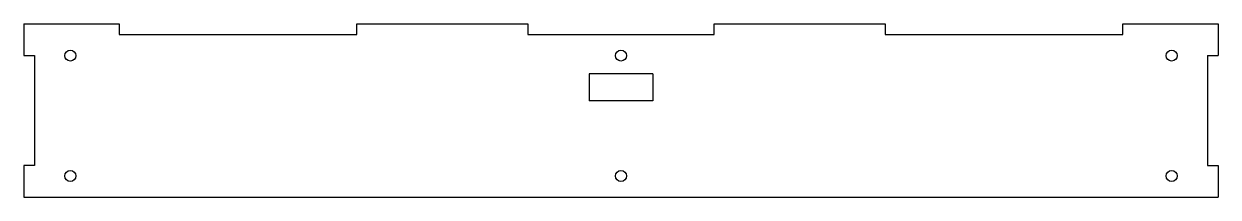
# Model space of a CAD drawing. Header units: millimetres. Extents: x 0 to 565, y -77 to 5.
import ezdxf

# ---------------------------------------------------------------- set-up
doc = ezdxf.new("R2010")
doc.units = ezdxf.units.MM

msp = doc.modelspace()

# ---------------------------------------------------------------- linework, layer by layer
at = {"color": 7, "linetype": 'Continuous', "lineweight": 25}
for p, q in [((0, 5), (0, -10)), ((0, 5), (45, 5)), ((45, 5), (45, 0)), ((45, 0), (157.5, 0)), ((157.5, 0), (157.5, 5)), ((157.5, 5), (238.5, 5)), ((238.5, 5), (238.5, 0)), ((238.5, 0), (326.5, 0)), ((326.5, 0), (326.5, 5)), ((326.5, 5), (407.5, 5)), ((407.5, 5), (407.5, 0)), ((407.5, 0), (520, 0)), ((520, 0), (520, 5)), ((520, 5), (565, 5)), ((565, 5), (565, -10)), ((0, -10), (5, -10)), ((5, -10), (5, -62)), ((560, -10), (565, -10)), ((560, -10), (560, -62)), ((297.5, -18.62), (267.5, -18.62)), ((267.5, -18.62), (267.5, -31.42)), ((297.5, -18.62), (297.5, -31.42)), ((297.5, -31.42), (267.5, -31.42)), ((0, -62), (0, -77)), ((5, -62), (0, -62)), ((560, -62), (565, -62)), ((565, -62), (565, -77)), ((0, -77), (565, -77))]:
    msp.add_line(p, q, dxfattribs=at)
for centre in [(22, -10), (282.5, -10), (543, -10), (22, -67), (282.5, -67), (543, -67)]:
    msp.add_circle(centre, 2.6, dxfattribs=at)

doc.saveas('drawing.dxf')
